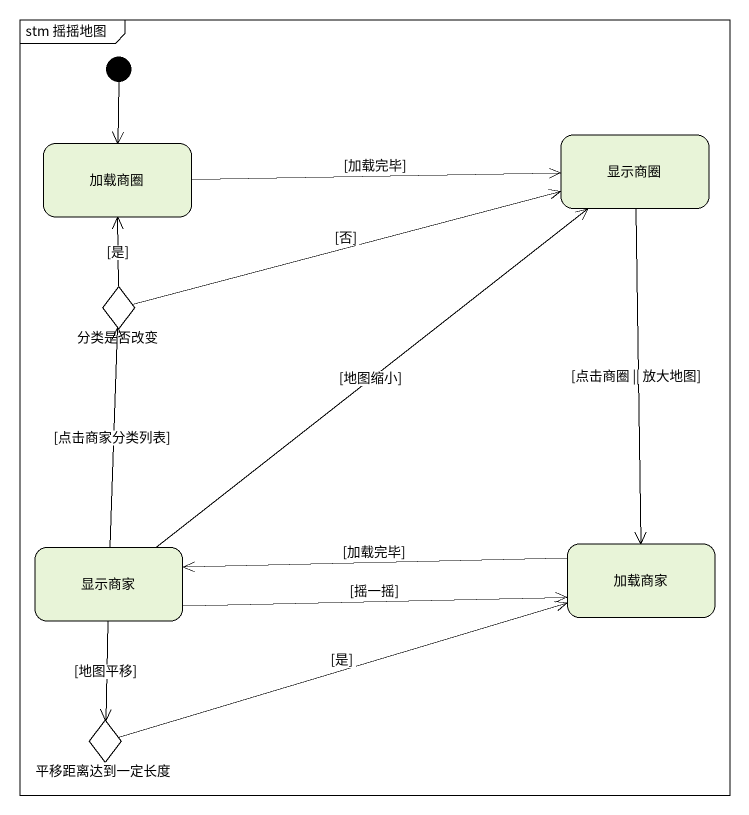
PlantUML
@startuml
mainframe stm 摇摇地图
hide empty description
state 加载商圈
state 显示商圈
state 分类是否改变 <<choice>>
state 显示商家
state 加载商家
state 平移距离达到一定长度 <<choice>>
[*] --> 加载商圈
加载商圈 -right-> 显示商圈 : [加载完毕]
显示商圈 --> 加载商家 : [点击商圈 || 放大地图]
分类是否改变 -up-> 加载商圈 : [是]
分类是否改变 -right-> 显示商圈 : [否]
显示商家 -up-> 显示商圈 : [地图缩小]
显示商家 -up-> 分类是否改变 : [点击商家分类列表]
显示商家 -right-> 加载商家 : [摇一摇]
显示商家 --> 平移距离达到一定长度 : [地图平移]
加载商家 -left-> 显示商家 : [加载完毕]
平移距离达到一定长度 -right-> 加载商家 : [是]
@enduml
